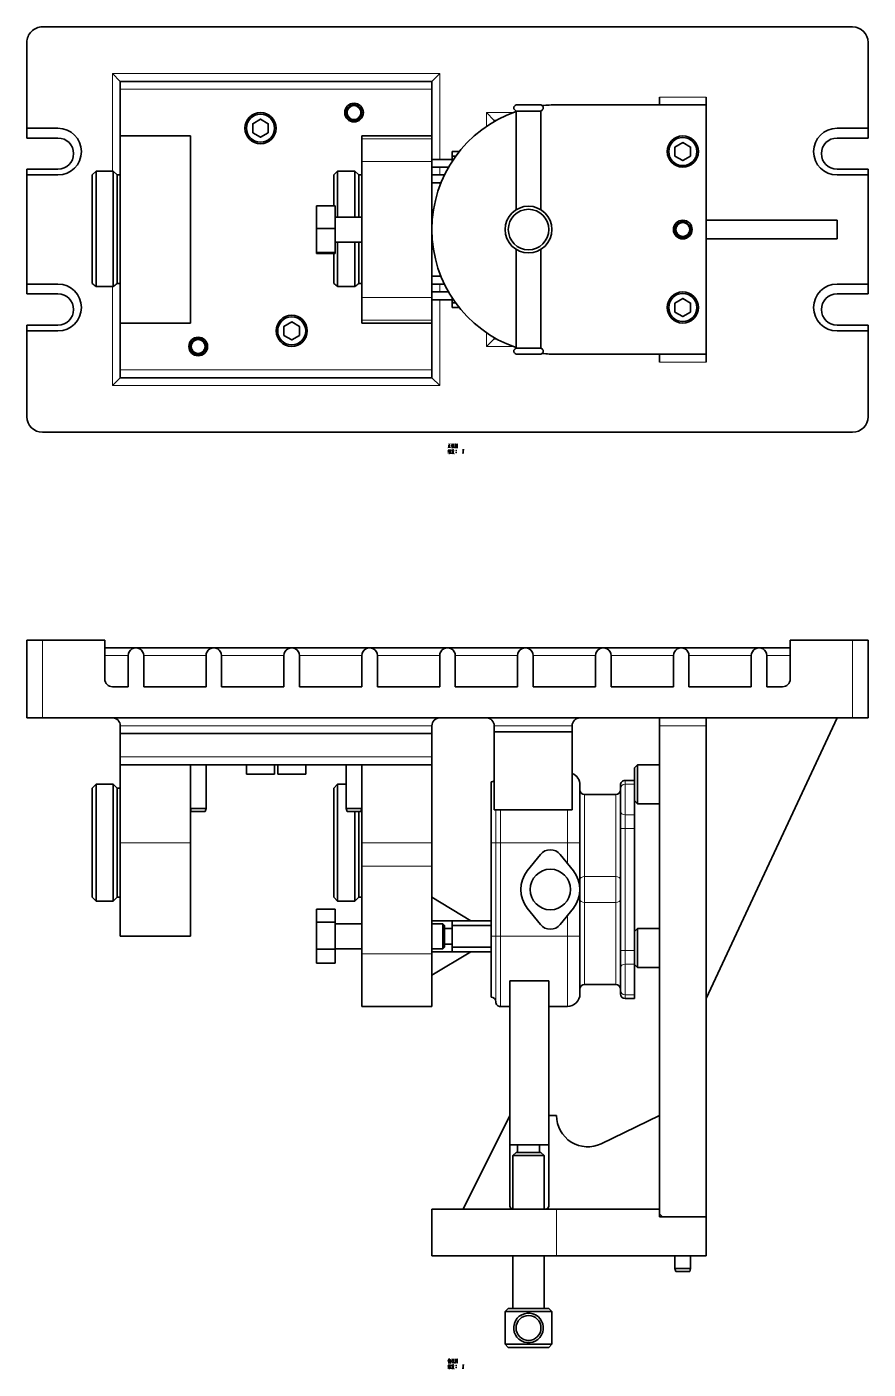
# Model space of a CAD drawing. Extents: x -262 to 2237, y -310 to 1259.
# Drawn here: x 324 to 864, y -310 to 550 of the extents above; entities that cross this region are included whole.
import ezdxf

# ---------------------------------------------------------------- set-up
doc = ezdxf.new("R2010")
doc.units = 0

msp = doc.modelspace()

# ---------------------------------------------------------------- linework, layer by layer
at = {"color": 7, "lineweight": 35}
for p, q in [((334.5, 550.5), (854.5, 550.5)), ((324.5, 485.5), (324.5, 540.5)), ((864.5, 485.5), (864.5, 540.5)), ((384.5, 455.5), (384.5, 515.5)), ((384.5, 515.5), (584.5, 515.5)), ((384.5, 480.5), (384.5, 510.5)), ((584.5, 480.5), (584.5, 510.5)), ((664.5, 500.5), (760.5, 500.5)), ((760.5, 500.5), (760.5, 340.5)), ((638.5, 496.5), (638.5, 433.19)), ((654.5, 496.5), (654.5, 433.19)), ((324.5, 485.5), (344.5, 485.5)), ((864.5, 485.5), (844.5, 485.5)), ((324.5, 479.2), (344.5, 479.2)), ((384.5, 420.5), (384.5, 480.5)), ((384.5, 480.5), (429.5, 480.5)), ((429.5, 420.5), (429.5, 480.5)), ((539.5, 480.5), (584.5, 480.5)), ((864.5, 479.2), (844.5, 479.2)), ((324.5, 459.2), (344.5, 459.2)), ((369, 402.52), (369, 458)), ((380, 402.52), (380, 458)), ((524, 428.5), (524, 458)), ((535, 428.5), (535, 458)), ((539.5, 464.07), (539.5, 376.93)), ((584.5, 464.07), (584.5, 376.93)), ((864.5, 459.2), (844.5, 459.2)), ((324.5, 385.5), (324.5, 455.5)), ((324.5, 455.5), (344.5, 455.5)), ((366.5, 403.72), (366.5, 455.5)), ((382.5, 403.72), (382.5, 455.5)), ((384.5, 403.72), (384.5, 455.5)), ((537.5, 428.5), (537.5, 455.5)), ((539.5, 428.5), (539.5, 455.5)), ((864.5, 455.5), (844.5, 455.5)), ((864.5, 385.5), (864.5, 455.5)), ((760.5, 426.5), (844.5, 426.5)), ((384.5, 360.5), (384.5, 420.5)), ((429.5, 360.5), (429.5, 420.5)), ((760.5, 414.5), (844.5, 414.5)), ((638.5, 407.81), (638.5, 344.5)), ((654.5, 407.81), (654.5, 344.5)), ((324.5, 385.5), (344.5, 385.5)), ((324.5, 379.2), (344.5, 379.2)), ((384.5, 325.5), (384.5, 385.88)), ((864.5, 385.5), (844.5, 385.5)), ((864.5, 379.2), (844.5, 379.2)), ((324.5, 359.2), (344.5, 359.2)), ((324.5, 300.5), (324.5, 355.5)), ((324.5, 355.5), (344.5, 355.5)), ((384.5, 360.5), (384.5, 330.5)), ((384.5, 360.5), (429.5, 360.5)), ((539.5, 360.5), (584.5, 360.5)), ((584.5, 360.5), (584.5, 330.5)), ((864.5, 359.2), (844.5, 359.2)), ((864.5, 355.5), (844.5, 355.5)), ((864.5, 300.5), (864.5, 355.5)), ((760.5, 340.5), (664.5, 340.5)), ((732.5, 340.5), (760.5, 340.5)), ((584.5, 325.5), (384.5, 325.5)), ((384.5, 325.5), (584.5, 325.5)), ((334.5, 290.5), (854.5, 290.5)), ((324.5, 107.26), (324.5, 157.26)), ((334.5, 157.26), (374.5, 157.26)), ((374.5, 157.26), (374.5, 132.26)), ((814.5, 157.26), (854.5, 157.26)), ((814.5, 132.26), (814.5, 157.26)), ((864.5, 157.26), (864.5, 107.26)), ((389.5, 127.26), (389.5, 147.26)), ((394.52, 152.26), (444.48, 152.26)), ((399.5, 147.26), (399.5, 127.26)), ((439.5, 127.26), (439.5, 147.26)), ((444.52, 152.26), (494.48, 152.26)), ((449.5, 147.26), (449.5, 127.26)), ((489.5, 127.26), (489.5, 147.26)), ((494.52, 152.26), (544.48, 152.26)), ((499.5, 147.26), (499.5, 127.26)), ((539.5, 127.26), (539.5, 147.26)), ((544.52, 152.26), (594.48, 152.26)), ((549.5, 147.26), (549.5, 127.26)), ((589.5, 127.26), (589.5, 147.26)), ((594.52, 152.26), (644.48, 152.26)), ((599.5, 147.26), (599.5, 127.26)), ((639.5, 127.26), (639.5, 147.26)), ((644.52, 152.26), (694.48, 152.26)), ((649.5, 147.26), (649.5, 127.26)), ((689.5, 127.26), (689.5, 147.26)), ((694.52, 152.26), (744.48, 152.26)), ((699.5, 147.26), (699.5, 127.26)), ((739.5, 127.26), (739.5, 147.26)), ((744.52, 152.26), (794.48, 152.26)), ((749.5, 147.26), (749.5, 127.26)), ((789.5, 127.26), (789.5, 147.26)), ((799.5, 147.26), (799.5, 127.26)), ((439.5, 127.26), (399.5, 127.26)), ((489.5, 127.26), (449.5, 127.26)), ((539.5, 127.26), (499.5, 127.26)), ((589.5, 127.26), (549.5, 127.26)), ((639.5, 127.26), (599.5, 127.26)), ((689.5, 127.26), (649.5, 127.26)), ((739.5, 127.26), (699.5, 127.26)), ((789.5, 127.26), (749.5, 127.26)), ((334.5, 107.26), (854.5, 107.26)), ((760.5, -72.74), (844.5, 107.26)), ((384.5, 97.26), (584.5, 97.26)), ((384.5, 97.26), (584.5, 97.26)), ((624.5, 98.4), (674.5, 98.4)), ((624.5, 98.4), (674.5, 98.4)), ((624.5, 98.4), (624.5, 48.4)), ((674.5, 98.4), (674.5, 48.4)), ((730.5, 102.26), (730.5, -210.74)), ((760.5, 102.26), (760.5, -212.74)), ((384.5, 27.26), (384.5, 77.26)), ((384.5, 77.26), (584.5, 77.26)), ((429.5, 27.26), (429.5, 77.26)), ((439.5, 77.26), (439.5, 49.26)), ((529.5, 77.26), (529.5, 49.26)), ((539.5, 77.26), (539.5, 49.26)), ((584.5, 27.26), (584.5, 77.26)), ((716.5, 77.26), (716.5, 52.26)), ((622.5, 27.26), (622.5, 66.26)), ((679.5, 64.26), (679.5, 27.26)), ((366.5, -7.74), (366.5, 57.98)), ((369, -10.24), (369, 60.17)), ((380, -10.24), (380, 60.17)), ((382.5, -7.74), (382.5, 57.98)), ((384.5, -7.74), (384.5, 57.98)), ((521.5, -7.74), (521.5, 57.98)), ((524, -10.24), (524, 60.17)), ((702.5, 58.26), (682.5, 58.26)), ((535, -10.24), (535, 47.26)), ((537.5, -7.74), (537.5, 47.26)), ((539.5, 27.26), (539.5, 49.26)), ((539.5, -7.74), (539.5, 49.26)), ((624.5, 48.4), (674.5, 48.4)), ((705.5, -41.84), (705.5, 36.36)), ((714.5, -2.74), (714.5, 36.36)), ((384.5, -32.74), (384.5, 27.26)), ((429.5, -32.74), (429.5, 27.26)), ((622.5, -22.74), (622.5, 27.26)), ((679.5, -2.72), (679.5, 27.26)), ((539.5, -43.99), (539.5, 12.26)), ((584.5, -43.99), (584.5, 12.26)), ((609.5, -22.74), (584.5, -7.74)), ((679.5, -32.74), (679.5, -2.76)), ((714.5, -2.74), (714.5, -41.84)), ((597.5, -22.74), (622.5, -22.74)), ((597.5, -25.74), (622.5, -25.74)), ((384.5, -32.74), (429.5, -32.74)), ((679.5, -32.74), (679.5, -69.74)), ((714.5, -29.74), (714.5, -50.74)), ((716.5, -27.74), (716.5, -52.74)), ((609.5, -42.74), (584.5, -42.74)), ((584.5, -57.74), (609.5, -42.74)), ((597.5, -39.74), (622.5, -39.74)), ((597.5, -42.74), (622.5, -42.74)), ((622.5, -71.74), (622.5, -42.74)), ((539.5, -43.99), (539.5, -77.74)), ((584.5, -43.99), (584.5, -77.74)), ((634.5, -61.38), (659.5, -61.38)), ((634.5, -166.38), (634.5, -61.38)), ((659.5, -166.38), (659.5, -61.38)), ((702.5, -63.74), (682.5, -63.74)), ((584.5, -77.74), (539.5, -77.74)), ((634.5, -147.74), (604.5, -207.74)), ((634.5, -205.74), (634.5, -147.74)), ((659.5, -147.74), (659.5, -205.74)), ((730.5, -147.74), (693.2, -165.75)), ((730.5, -207.74), (730.5, -147.74)), ((634.5, -166.38), (659.5, -166.38)), ((636.5, -207.74), (636.5, -173.38)), ((656.5, -207.74), (656.5, -173.38)), ((584.5, -207.74), (664.5, -207.74)), ((584.5, -207.74), (584.5, -237.74)), ((664.5, -207.74), (730.5, -207.74)), ((760.5, -212.74), (730.5, -212.74)), ((760.5, -212.74), (732.5, -212.74)), ((760.5, -212.74), (760.5, -237.74)), ((584.5, -237.74), (664.5, -237.74)), ((636.5, -271.38), (636.5, -237.74)), ((656.5, -271.38), (656.5, -237.74)), ((664.5, -237.74), (760.5, -237.74)), ((653.69, -273.38), (631.5, -273.38)), ((631.5, -294.38), (631.5, -273.38)), ((661.5, -294.38), (661.5, -273.38)), ((653.69, -294.38), (631.5, -294.38))]:
    msp.add_line(p, q, dxfattribs=at)
at = {"color": 7, "lineweight": 35, "ltscale": 0.176777}
for p, q in [((384.5, 515.5), (379.5, 520.5)), ((584.5, 515.5), (589.5, 520.5)), ((624.5, 490.5), (619.5, 495.5)), ((624.5, 350.5), (619.5, 345.5)), ((384.5, 325.5), (379.5, 320.5)), ((584.5, 325.5), (589.5, 320.5))]:
    msp.add_line(p, q, dxfattribs=at)
at = {"color": 7, "lineweight": 13}
for p, q in [((379.5, 520.5), (589.5, 520.5)), ((379.5, 458), (379.5, 520.5)), ((589.5, 465.5), (589.5, 520.5)), ((384.5, 510.5), (584.5, 510.5)), ((760.5, 505.5), (730.5, 505.5)), ((539.5, 478.59), (584.5, 478.59)), ((539.5, 464.07), (584.5, 464.07)), ((379.5, 320.5), (379.5, 383.91)), ((539.5, 376.93), (584.5, 376.93)), ((589.5, 320.5), (589.5, 375.5)), ((539.5, 362.41), (584.5, 362.41)), ((384.5, 330.5), (584.5, 330.5)), ((730.5, 335.5), (760.5, 335.5)), ((589.5, 320.5), (379.5, 320.5)), ((334.5, 107.26), (334.5, 157.26)), ((854.5, 157.26), (854.5, 107.26)), ((439.5, 147.26), (399.5, 147.26)), ((489.5, 147.26), (449.5, 147.26)), ((539.5, 147.26), (499.5, 147.26)), ((589.5, 147.26), (549.5, 147.26)), ((639.5, 147.26), (599.5, 147.26)), ((689.5, 147.26), (649.5, 147.26)), ((739.5, 147.26), (699.5, 147.26)), ((789.5, 147.26), (749.5, 147.26)), ((384.5, 102.26), (584.5, 102.26)), ((624.5, 102.26), (674.5, 102.26)), ((760.5, 102.26), (730.5, 102.26)), ((384.5, 82.26), (584.5, 82.26)), ((682.5, 58.26), (682.5, 5.63)), ((702.5, 58.26), (702.5, 5.63)), ((625.5, 27.26), (625.5, 48.4)), ((628.5, 27.26), (628.5, 48.4)), ((671.5, 48.4), (671.5, 27.26)), ((708.5, -2.74), (708.5, 36.36)), ((384.5, 27.26), (429.5, 27.26)), ((539.5, 27.26), (584.5, 27.26)), ((625.5, -32.74), (625.5, 27.26)), ((671.5, 27.26), (628.5, 27.26)), ((628.5, -32.74), (628.5, 27.26)), ((539.5, 12.26), (584.5, 12.26)), ((702.5, 5.63), (682.5, 5.63)), ((708.5, -2.74), (708.5, -41.84)), ((702.5, -11.11), (682.5, -11.11)), ((682.5, -11.11), (682.5, -63.74)), ((702.5, -11.11), (702.5, -63.74)), ((625.5, -74.74), (625.5, -32.74)), ((671.5, -32.74), (628.5, -32.74)), ((628.5, -77.74), (628.5, -32.74)), ((671.5, -32.74), (671.5, -77.74)), ((539.5, -43.99), (584.5, -43.99)), ((664.5, -207.74), (664.5, -237.74))]:
    msp.add_line(p, q, dxfattribs=at)
at = {"color": 7, "lineweight": 35, "ltscale": 0.125}
for p, q in [((384.5, 510.5), (384.5, 515.5)), ((584.5, 510.5), (584.5, 515.5)), ((730.5, 500.5), (730.5, 505.5)), ((760.5, 505.5), (760.5, 500.5)), ((730.5, 335.5), (730.5, 340.5)), ((760.5, 340.5), (760.5, 335.5)), ((384.5, 325.5), (384.5, 330.5)), ((584.5, 325.5), (584.5, 330.5)), ((730.5, 102.26), (730.5, 107.26)), ((760.5, 107.26), (760.5, 102.26)), ((384.5, 102.26), (384.5, 97.26)), ((584.5, 102.26), (584.5, 97.26)), ((384.5, 77.26), (384.5, 82.26)), ((584.5, 77.26), (584.5, 82.26)), ((659.5, -147.74), (664.5, -147.74)), ((730.5, -207.74), (730.5, -212.74))]:
    msp.add_line(p, q, dxfattribs=at)
at = {"color": 7, "lineweight": 35, "ltscale": 0.104115}
for p, q in [((638.5, 500.5), (642.66, 500.5)), ((638.5, 496.5), (642.66, 496.5)), ((638.5, 344.5), (642.66, 344.5)), ((638.5, 340.5), (642.66, 340.5)), ((591.5, -40.74), (591.5, -36.58)), ((654.5, -171.38), (650.34, -171.38))]:
    msp.add_line(p, q, dxfattribs=at)
at = {"color": 7, "lineweight": 35, "ltscale": 0.295885}
for p, q in [((642.66, 500.5), (654.5, 500.5)), ((642.66, 496.5), (654.5, 496.5)), ((642.66, 344.5), (654.5, 344.5)), ((642.66, 340.5), (654.5, 340.5)), ((591.5, -36.58), (591.5, -24.74)), ((650.34, -171.38), (638.5, -171.38))]:
    msp.add_line(p, q, dxfattribs=at)
at = {"color": 7, "lineweight": 35, "ltscale": 0.144338}
for p, q in [((474.5, 491.27), (469.5, 488.39)), ((479.5, 488.39), (474.5, 491.27)), ((469.5, 482.61), (474.5, 479.73)), ((474.5, 479.73), (479.5, 482.61)), ((745.5, 476.27), (740.5, 473.39)), ((750.5, 473.39), (745.5, 476.27)), ((740.5, 467.61), (745.5, 464.73)), ((745.5, 464.73), (750.5, 467.61)), ((745.5, 376.27), (740.5, 373.39)), ((750.5, 373.39), (745.5, 376.27)), ((740.5, 367.61), (745.5, 364.73)), ((745.5, 364.73), (750.5, 367.61)), ((494.5, 361.27), (489.5, 358.39)), ((499.5, 358.39), (494.5, 361.27)), ((489.5, 352.61), (494.5, 349.73)), ((494.5, 349.73), (499.5, 352.61))]:
    msp.add_line(p, q, dxfattribs=at)
at = {"color": 7, "lineweight": 13, "ltscale": 0.429019}
msp.add_line((619.5, 495.5), (636.66, 495.5), dxfattribs=at)
at = {"color": 7, "lineweight": 13, "ltscale": 0.221404}
msp.add_line((619.5, 486.64), (619.5, 495.5), dxfattribs=at)
at = {"color": 7, "lineweight": 35, "ltscale": 0.157442}
for p, q in [((324.5, 485.5), (324.5, 479.2)), ((864.5, 485.5), (864.5, 479.2)), ((324.5, 379.2), (324.5, 385.5)), ((864.5, 379.2), (864.5, 385.5))]:
    msp.add_line(p, q, dxfattribs=at)
at = {"color": 7, "lineweight": 35, "ltscale": 0.144337}
for p, q in [((469.5, 488.39), (469.5, 482.61)), ((479.5, 482.61), (479.5, 488.39)), ((740.5, 473.39), (740.5, 467.61)), ((750.5, 467.61), (750.5, 473.39)), ((740.5, 373.39), (740.5, 367.61)), ((750.5, 367.61), (750.5, 373.39)), ((489.5, 358.39), (489.5, 352.61)), ((499.5, 352.61), (499.5, 358.39))]:
    msp.add_line(p, q, dxfattribs=at)
at = {"color": 7, "lineweight": 35, "ltscale": 0.017947}
for p, q in [((624.5, 489.78), (624.5, 490.5)), ((624.5, 490.5), (624.5, 489.78))]:
    msp.add_line(p, q, dxfattribs=at)
at = {"color": 7, "lineweight": 35, "ltscale": 0.03175}
msp.add_line((624.5, 490.5), (625.77, 490.5), dxfattribs=at)
at = {"color": 7, "lineweight": 35, "ltscale": 0.047631}
for p, q in [((539.5, 480.5), (539.5, 478.59)), ((584.5, 480.5), (584.5, 478.59)), ((539.5, 362.41), (539.5, 360.5)), ((584.5, 362.41), (584.5, 360.5))]:
    msp.add_line(p, q, dxfattribs=at)
at = {"color": 7, "lineweight": 35, "ltscale": 0.363092}
for p, q in [((539.5, 464.07), (539.5, 478.59)), ((584.5, 464.07), (584.5, 478.59)), ((539.5, 376.93), (539.5, 362.41)), ((584.5, 376.93), (584.5, 362.41))]:
    msp.add_line(p, q, dxfattribs=at)
at = {"color": 7, "lineweight": 35, "ltscale": 0.325}
for p, q in [((584.5, 465.5), (597.5, 465.5)), ((584.5, 375.5), (597.5, 375.5)), ((584.5, -22.74), (597.5, -22.74))]:
    msp.add_line(p, q, dxfattribs=at)
at = {"color": 7, "lineweight": 35, "ltscale": 0.075}
for p, q in [((597.5, 467.5), (597.5, 470.5)), ((597.5, 370.5), (597.5, 373.5)), ((597.5, -25.74), (597.5, -22.74)), ((622.5, -25.74), (622.5, -22.74)), ((597.5, -42.74), (597.5, -39.74)), ((622.5, -42.74), (622.5, -39.74))]:
    msp.add_line(p, q, dxfattribs=at)
at = {"color": 7, "lineweight": 35, "ltscale": 0.113751}
msp.add_line((597.5, 470.5), (602.05, 470.5), dxfattribs=at)
at = {"color": 7, "lineweight": 35, "ltscale": 0.082127}
msp.add_line((597.5, 464.21), (597.5, 467.5), dxfattribs=at)
at = {"color": 7, "lineweight": 35, "ltscale": 0.056552}
msp.add_line((597.5, 467.5), (599.76, 467.5), dxfattribs=at)
at = {"color": 7, "lineweight": 35, "ltscale": 0.092558}
for p, q in [((324.5, 459.2), (324.5, 455.5)), ((864.5, 459.2), (864.5, 455.5)), ((324.5, 355.5), (324.5, 359.2)), ((864.5, 355.5), (864.5, 359.2))]:
    msp.add_line(p, q, dxfattribs=at)
at = {"color": 7, "lineweight": 35, "ltscale": 0.088388}
for p, q in [((366.5, 455.5), (369, 458)), ((382.5, 455.5), (380, 458)), ((521.5, 455.5), (524, 458)), ((537.5, 455.5), (535, 458)), ((366.5, 62.26), (369, 64.76)), ((382.5, 62.26), (380, 64.76)), ((521.5, 62.26), (524, 64.76)), ((366.5, -7.74), (369, -10.24)), ((382.5, -7.74), (380, -10.24)), ((521.5, -7.74), (524, -10.24)), ((537.5, -7.74), (535, -10.24))]:
    msp.add_line(p, q, dxfattribs=at)
at = {"color": 7, "lineweight": 35, "ltscale": 0.275}
for p, q in [((369, 458), (380, 458)), ((524, 458), (535, 458)), ((369, 383.91), (380, 383.91)), ((369, 383.91), (380, 383.91)), ((524, 383.91), (535, 383.91)), ((524, 383.91), (535, 383.91)), ((369, 64.76), (380, 64.76)), ((369, -10.24), (380, -10.24)), ((524, -10.24), (535, -10.24))]:
    msp.add_line(p, q, dxfattribs=at)
at = {"color": 7, "lineweight": 35, "ltscale": 0.26795}
msp.add_line((595.22, 460.5), (584.5, 460.5), dxfattribs=at)
at = {"color": 7, "lineweight": 13, "ltscale": 0.124999}
msp.add_line((589.5, 455.5), (589.5, 460.5), dxfattribs=at)
at = {"color": 7, "lineweight": 35, "ltscale": 0.05}
for p, q in [((382.5, 455.5), (384.5, 455.5)), ((537.5, 455.5), (539.5, 455.5)), ((382.5, 385.88), (384.5, 385.88)), ((382.5, 385.88), (384.5, 385.88)), ((537.5, 385.88), (539.5, 385.88)), ((537.5, 385.88), (539.5, 385.88)), ((730.5, 340.5), (732.5, 340.5)), ((382.5, 62.26), (384.5, 62.26)), ((382.5, -7.74), (384.5, -7.74)), ((537.5, -7.74), (539.5, -7.74))]:
    msp.add_line(p, q, dxfattribs=at)
at = {"color": 7, "lineweight": 35, "ltscale": 0.493128}
msp.add_line((521.5, 435.77), (521.5, 455.5), dxfattribs=at)
at = {"color": 7, "lineweight": 35, "ltscale": 0.201566}
msp.add_line((584.5, 455.5), (592.56, 455.5), dxfattribs=at)
at = {"color": 7, "lineweight": 35, "ltscale": 0.145952}
msp.add_line((590.34, 450.5), (584.5, 450.5), dxfattribs=at)
at = {"color": 7, "lineweight": 13, "ltscale": 0.054043}
msp.add_line((589.5, 448.34), (589.5, 450.5), dxfattribs=at)
at = {"color": 7, "lineweight": 35, "ltscale": 0.3}
for p, q in [((522.5, 435.77), (510.5, 435.77)), ((844.5, 414.5), (844.5, 426.5)), ((522.5, 421.07), (510.5, 421.07)), ((522.5, 405.79), (510.5, 405.79)), ((522.5, 405.23), (510.5, 405.23)), ((522.5, -15.43), (510.5, -15.43)), ((522.5, -23.59), (510.5, -23.59)), ((522.5, -40.91), (510.5, -40.91)), ((522.5, -50.05), (510.5, -50.05)), ((671.5, -77.74), (659.5, -77.74))]:
    msp.add_line(p, q, dxfattribs=at)
at = {"color": 7, "lineweight": 35, "ltscale": 0.367728}
for p, q in [((510.5, 421.07), (510.5, 435.77)), ((522.5, 421.07), (522.5, 435.77))]:
    msp.add_line(p, q, dxfattribs=at)
at = {"color": 7, "lineweight": 35, "ltscale": 0.425}
for p, q in [((522.5, 428.5), (539.5, 428.5)), ((522.5, 412.5), (539.5, 412.5)), ((522.5, -24.74), (539.5, -24.74)), ((522.5, -40.74), (539.5, -40.74))]:
    msp.add_line(p, q, dxfattribs=at)
at = {"color": 7, "lineweight": 35, "ltscale": 0.010028}
msp.add_line((584.5, 428.5), (584.9, 428.5), dxfattribs=at)
at = {"color": 7, "lineweight": 35, "ltscale": 0.381872}
for p, q in [((510.5, 405.79), (510.5, 421.07)), ((522.5, 405.79), (522.5, 421.07))]:
    msp.add_line(p, q, dxfattribs=at)
at = {"color": 7, "lineweight": 35, "ltscale": 0.014144}
for p, q in [((510.5, 405.23), (510.5, 405.79)), ((522.5, 405.23), (522.5, 405.79))]:
    msp.add_line(p, q, dxfattribs=at)
at = {"color": 7, "lineweight": 35, "ltscale": 0.037626}
msp.add_line((521.5, 403.72), (521.5, 405.23), dxfattribs=at)
at = {"color": 7, "lineweight": 35, "ltscale": 0.249461}
for p, q in [((524, 402.52), (524, 412.5)), ((535, 402.52), (535, 412.5))]:
    msp.add_line(p, q, dxfattribs=at)
at = {"color": 7, "lineweight": 35, "ltscale": 0.219498}
for p, q in [((537.5, 403.72), (537.5, 412.5)), ((539.5, 403.72), (539.5, 412.5))]:
    msp.add_line(p, q, dxfattribs=at)
at = {"color": 7, "lineweight": 35, "ltscale": 0.01003}
msp.add_line((584.5, 412.5), (584.9, 412.5), dxfattribs=at)
at = {"color": 7, "lineweight": 35, "ltscale": 0.445924}
for p, q in [((366.5, 385.88), (366.5, 403.72)), ((382.5, 385.88), (382.5, 403.72)), ((384.5, 385.88), (384.5, 403.72)), ((521.5, 385.88), (521.5, 403.72)), ((537.5, 385.88), (537.5, 403.72)), ((539.5, 385.88), (539.5, 403.72))]:
    msp.add_line(p, q, dxfattribs=at)
at = {"color": 7, "lineweight": 35, "ltscale": 0.465212}
for p, q in [((369, 383.91), (369, 402.52)), ((380, 383.91), (380, 402.52)), ((524, 383.91), (524, 402.52)), ((535, 383.91), (535, 402.52))]:
    msp.add_line(p, q, dxfattribs=at)
at = {"color": 7, "lineweight": 35, "ltscale": 0.145955}
msp.add_line((590.34, 390.5), (584.5, 390.5), dxfattribs=at)
at = {"color": 7, "lineweight": 13, "ltscale": 0.054049}
msp.add_line((589.5, 390.5), (589.5, 392.66), dxfattribs=at)
at = {"color": 7, "lineweight": 35, "ltscale": 0.201569}
msp.add_line((584.5, 385.5), (592.56, 385.5), dxfattribs=at)
at = {"color": 7, "lineweight": 35, "ltscale": 0.267955}
msp.add_line((595.22, 380.5), (584.5, 380.5), dxfattribs=at)
at = {"color": 7, "lineweight": 13, "ltscale": 0.125001}
msp.add_line((589.5, 380.5), (589.5, 385.5), dxfattribs=at)
at = {"color": 7, "lineweight": 35, "ltscale": 0.082134}
msp.add_line((597.5, 373.5), (597.5, 376.79), dxfattribs=at)
at = {"color": 7, "lineweight": 35, "ltscale": 0.056558}
msp.add_line((597.5, 373.5), (599.76, 373.5), dxfattribs=at)
at = {"color": 7, "lineweight": 35, "ltscale": 0.113757}
msp.add_line((597.5, 370.5), (602.05, 370.5), dxfattribs=at)
at = {"color": 7, "lineweight": 13, "ltscale": 0.221416}
msp.add_line((619.5, 345.5), (619.5, 354.36), dxfattribs=at)
at = {"color": 7, "lineweight": 13, "ltscale": 0.429053}
msp.add_line((636.66, 345.5), (619.5, 345.5), dxfattribs=at)
at = {"color": 7, "lineweight": 35, "ltscale": 0.017958}
msp.add_line((624.5, 350.5), (624.5, 351.22), dxfattribs=at)
at = {"color": 7, "lineweight": 35, "ltscale": 0.017957}
msp.add_line((624.5, 350.5), (624.5, 351.22), dxfattribs=at)
at = {"color": 7, "lineweight": 35, "ltscale": 0.03177}
msp.add_line((625.77, 350.5), (624.5, 350.5), dxfattribs=at)
at = {"color": 7, "lineweight": 35, "ltscale": 0.031769}
msp.add_line((624.5, 350.5), (625.77, 350.5), dxfattribs=at)
at = {"color": 7, "lineweight": 35, "ltscale": 0.25}
for p, q in [((324.5, 157.26), (334.5, 157.26)), ((854.5, 157.26), (864.5, 157.26)), ((389.5, 127.26), (379.5, 127.26)), ((809.5, 127.26), (799.5, 127.26)), ((324.5, 107.26), (334.5, 107.26)), ((854.5, 107.26), (864.5, 107.26)), ((429.5, 49.26), (439.5, 49.26)), ((529.5, 49.26), (539.5, 49.26)), ((740.5, -245.74), (750.5, -245.74))]:
    msp.add_line(p, q, dxfattribs=at)
at = {"color": 7, "lineweight": 35, "ltscale": 0.499501}
msp.add_line((374.5, 152.26), (394.48, 152.26), dxfattribs=at)
at = {"color": 7, "lineweight": 13, "ltscale": 0.375}
for p, q in [((389.5, 147.26), (374.5, 147.26)), ((814.5, 147.26), (799.5, 147.26))]:
    msp.add_line(p, q, dxfattribs=at)
at = {"color": 7, "lineweight": 35, "ltscale": 0.4995}
msp.add_line((794.52, 152.26), (814.5, 152.26), dxfattribs=at)
at = {"color": 7, "lineweight": 35, "ltscale": 0.375}
for p, q in [((384.5, 82.26), (384.5, 97.26)), ((584.5, 82.26), (584.5, 97.26)), ((539.5, 27.26), (539.5, 12.26)), ((584.5, 27.26), (584.5, 12.26))]:
    msp.add_line(p, q, dxfattribs=at)
at = {"color": 7, "lineweight": 35, "ltscale": 0.09651}
for p, q in [((624.5, 102.26), (624.5, 98.4)), ((674.5, 102.26), (674.5, 98.4))]:
    msp.add_line(p, q, dxfattribs=at)
at = {"color": 7, "lineweight": 35, "ltscale": 0.15}
for p, q in [((465.5, 71.26), (465.5, 77.26)), ((483.5, 71.26), (483.5, 77.26)), ((714.5, 67.26), (708.5, 67.26)), ((714.5, -72.74), (708.5, -72.74)), ((634.5, -77.74), (628.5, -77.74))]:
    msp.add_line(p, q, dxfattribs=at)
at = {"color": 7, "lineweight": 35, "ltscale": 0.027544}
for p, q in [((466.6, 71.26), (465.5, 71.26)), ((486.6, 71.26), (485.5, 71.26)), ((631.6, 48.4), (630.5, 48.4)), ((737.6, -237.74), (736.5, -237.74))]:
    msp.add_line(p, q, dxfattribs=at)
at = {"color": 7, "lineweight": 35, "ltscale": 0.422456}
for p, q in [((483.5, 71.26), (466.6, 71.26)), ((503.5, 71.26), (486.6, 71.26)), ((648.5, 48.4), (631.6, 48.4)), ((754.5, -237.74), (737.6, -237.74))]:
    msp.add_line(p, q, dxfattribs=at)
at = {"color": 7, "lineweight": 35, "ltscale": 0.150003}
for p, q in [((485.5, 71.26), (485.5, 77.26)), ((503.5, 71.26), (503.5, 77.26))]:
    msp.add_line(p, q, dxfattribs=at)
at = {"color": 7, "lineweight": 35, "ltscale": 0.070711}
for p, q in [((714.5, 75.26), (716.5, 77.26)), ((714.5, 54.26), (716.5, 52.26)), ((714.5, -29.74), (716.5, -27.74)), ((714.5, -50.74), (716.5, -52.74)), ((638.5, -171.38), (636.5, -173.38)), ((654.5, -171.38), (656.5, -173.38)), ((732.5, -212.74), (730.5, -210.74)), ((633.5, -271.38), (631.5, -273.38)), ((659.5, -271.38), (661.5, -273.38)), ((633.5, -296.38), (631.5, -294.38)), ((659.5, -296.38), (661.5, -294.38))]:
    msp.add_line(p, q, dxfattribs=at)
at = {"color": 7, "lineweight": 35, "ltscale": 0.447643}
msp.add_line((714.5, 75.26), (714.5, 57.35), dxfattribs=at)
at = {"color": 7, "lineweight": 35, "ltscale": 0.35}
for p, q in [((716.5, 77.26), (730.5, 77.26)), ((716.5, 52.26), (730.5, 52.26)), ((597.5, -39.74), (597.5, -25.74)), ((622.5, -39.74), (622.5, -25.74)), ((716.5, -27.74), (730.5, -27.74)), ((716.5, -52.74), (730.5, -52.74))]:
    msp.add_line(p, q, dxfattribs=at)
at = {"color": 7, "lineweight": 35, "ltscale": 0.107115}
for p, q in [((366.5, 57.98), (366.5, 62.26)), ((382.5, 57.98), (382.5, 62.26)), ((384.5, 57.98), (384.5, 62.26)), ((521.5, 57.98), (521.5, 62.26))]:
    msp.add_line(p, q, dxfattribs=at)
at = {"color": 7, "lineweight": 35, "ltscale": 0.114766}
for p, q in [((369, 60.17), (369, 64.76)), ((380, 60.17), (380, 64.76)), ((524, 60.17), (524, 64.76))]:
    msp.add_line(p, q, dxfattribs=at)
at = {"color": 7, "lineweight": 35, "ltscale": 0.137502}
msp.add_line((524, 64.76), (529.5, 64.76), dxfattribs=at)
at = {"color": 7, "lineweight": 35, "ltscale": 0.001922}
msp.add_line((705.5, 64.26), (705.5, 64.18), dxfattribs=at)
at = {"color": 7, "lineweight": 35, "ltscale": 0.061002}
for p, q in [((705.5, 61.74), (705.5, 64.18)), ((714.5, 64.74), (714.5, 67.18)), ((705.5, -67.22), (705.5, -69.66)), ((714.5, -70.22), (714.5, -72.66))]:
    msp.add_line(p, q, dxfattribs=at)
at = {"color": 7, "lineweight": 35, "ltscale": 0.350755}
for p, q in [((705.5, 61.74), (705.5, 47.71)), ((705.5, -53.19), (705.5, -67.22))]:
    msp.add_line(p, q, dxfattribs=at)
at = {"color": 7, "lineweight": 13, "ltscale": 0.002092}
for p, q in [((708.5, 67.26), (708.5, 67.18)), ((708.5, -72.66), (708.5, -72.74))]:
    msp.add_line(p, q, dxfattribs=at)
at = {"color": 7, "lineweight": 13, "ltscale": 0.061002}
for p, q in [((708.5, 64.74), (708.5, 67.18)), ((708.5, -70.22), (708.5, -72.66))]:
    msp.add_line(p, q, dxfattribs=at)
at = {"color": 7, "lineweight": 13, "ltscale": 0.15}
for p, q in [((714.5, 67.18), (708.5, 67.18)), ((714.5, 64.74), (708.5, 64.74)), ((714.5, 45.09), (708.5, 45.09)), ((714.5, 36.36), (708.5, 36.36)), ((714.5, -41.84), (708.5, -41.84)), ((714.5, -50.57), (708.5, -50.57)), ((714.5, -70.22), (708.5, -70.22)), ((714.5, -72.66), (708.5, -72.66))]:
    msp.add_line(p, q, dxfattribs=at)
at = {"color": 7, "lineweight": 13, "ltscale": 0.491057}
msp.add_line((708.5, 64.74), (708.5, 45.09), dxfattribs=at)
at = {"color": 7, "lineweight": 35, "ltscale": 0.002092}
for p, q in [((714.5, 67.26), (714.5, 67.18)), ((714.5, -72.66), (714.5, -72.74))]:
    msp.add_line(p, q, dxfattribs=at)
at = {"color": 7, "lineweight": 35, "ltscale": 0.491057}
msp.add_line((714.5, 64.74), (714.5, 45.09), dxfattribs=at)
at = {"color": 7, "lineweight": 35, "ltscale": 0.051764}
for p, q in [((429.5, 49.26), (430.04, 47.26)), ((439.5, 49.26), (438.96, 47.26)), ((529.5, 49.26), (530.04, 47.26)), ((539.5, 49.26), (538.96, 47.26)), ((740.5, -245.74), (741.04, -247.74)), ((750.5, -245.74), (749.96, -247.74))]:
    msp.add_line(p, q, dxfattribs=at)
at = {"color": 7, "lineweight": 35, "ltscale": 0.223206}
for p, q in [((430.04, 47.26), (438.96, 47.26)), ((530.04, 47.26), (538.96, 47.26)), ((660.04, 48.4), (668.96, 48.4)), ((741.04, -247.74), (749.96, -247.74))]:
    msp.add_line(p, q, dxfattribs=at)
at = {"color": 7, "lineweight": 35, "ltscale": 0.28371}
msp.add_line((705.5, 47.71), (705.5, 36.36), dxfattribs=at)
at = {"color": 7, "lineweight": 13, "ltscale": 0.218238}
for p, q in [((708.5, 45.09), (708.5, 36.36)), ((708.5, -41.84), (708.5, -50.57))]:
    msp.add_line(p, q, dxfattribs=at)
at = {"color": 7, "lineweight": 35, "ltscale": 0.218238}
for p, q in [((714.5, 45.09), (714.5, 36.36)), ((714.5, -41.84), (714.5, -50.57))]:
    msp.add_line(p, q, dxfattribs=at)
at = {"color": 7, "lineweight": 13, "ltscale": 0.075}
for p, q in [((705.5, 36.36), (708.5, 36.36)), ((622.5, 27.26), (625.5, 27.26)), ((625.5, 27.26), (628.5, 27.26)), ((622.5, -32.74), (625.5, -32.74)), ((625.5, -32.74), (628.5, -32.74)), ((705.5, -41.84), (708.5, -41.84))]:
    msp.add_line(p, q, dxfattribs=at)
at = {"color": 7, "lineweight": 13, "ltscale": 0.2}
for p, q in [((671.5, 27.26), (679.5, 27.26)), ((671.5, -32.74), (679.5, -32.74))]:
    msp.add_line(p, q, dxfattribs=at)
at = {"color": 7, "lineweight": 13, "ltscale": 0.334585}
for p, q in [((671.5, 13.88), (671.5, 27.26)), ((671.5, -32.74), (671.5, -19.36))]:
    msp.add_line(p, q, dxfattribs=at)
at = {"color": 7, "lineweight": 35, "ltscale": 0.340266}
for p, q in [((654.28, 19.79), (645.72, 9.2)), ((666.72, 19.79), (675.28, 9.2)), ((654.28, -25.27), (645.72, -14.68)), ((666.72, -25.27), (675.28, -14.68))]:
    msp.add_line(p, q, dxfattribs=at)
at = {"color": 7, "lineweight": 13, "ltscale": 0.418605}
for p, q in [((682.5, 5.63), (682.5, -11.11)), ((702.5, 5.63), (702.5, -11.11))]:
    msp.add_line(p, q, dxfattribs=at)
at = {"color": 7, "lineweight": 35, "ltscale": 0.204142}
for p, q in [((510.5, -23.59), (510.5, -15.43)), ((522.5, -23.59), (522.5, -15.43))]:
    msp.add_line(p, q, dxfattribs=at)
at = {"color": 7, "lineweight": 35, "ltscale": 0.432782}
for p, q in [((510.5, -40.91), (510.5, -23.59)), ((522.5, -40.91), (522.5, -23.59))]:
    msp.add_line(p, q, dxfattribs=at)
at = {"color": 7, "lineweight": 35, "ltscale": 0.175}
for p, q in [((584.5, -24.74), (591.5, -24.74)), ((584.5, -40.74), (591.5, -40.74))]:
    msp.add_line(p, q, dxfattribs=at)
at = {"color": 7, "lineweight": 35, "ltscale": 0.035355}
for p, q in [((592.5, -25.74), (591.5, -24.74)), ((592.5, -39.74), (591.5, -40.74))]:
    msp.add_line(p, q, dxfattribs=at)
at = {"color": 7, "lineweight": 35, "ltscale": 0.258899}
msp.add_line((592.5, -36.1), (592.5, -25.74), dxfattribs=at)
at = {"color": 7, "lineweight": 35, "ltscale": 0.125002}
for p, q in [((592.5, -27.74), (597.5, -27.74)), ((592.5, -37.74), (597.5, -37.74))]:
    msp.add_line(p, q, dxfattribs=at)
at = {"color": 7, "lineweight": 35, "ltscale": 0.22864}
for p, q in [((510.5, -50.05), (510.5, -40.91)), ((522.5, -50.05), (522.5, -40.91))]:
    msp.add_line(p, q, dxfattribs=at)
at = {"color": 7, "lineweight": 35, "ltscale": 0.091101}
msp.add_line((592.5, -39.74), (592.5, -36.1), dxfattribs=at)
at = {"color": 7, "lineweight": 35, "ltscale": 0.283709}
msp.add_line((705.5, -41.84), (705.5, -53.19), dxfattribs=at)
at = {"color": 7, "lineweight": 13, "ltscale": 0.491056}
msp.add_line((708.5, -50.57), (708.5, -70.22), dxfattribs=at)
at = {"color": 7, "lineweight": 35, "ltscale": 0.491056}
msp.add_line((714.5, -50.57), (714.5, -70.22), dxfattribs=at)
at = {"color": 7, "lineweight": 35, "ltscale": 0.001923}
msp.add_line((705.5, -69.66), (705.5, -69.74), dxfattribs=at)
at = {"color": 7, "lineweight": 35, "ltscale": 0.125001}
for p, q in [((639.5, -171.38), (639.5, -166.38)), ((653.5, -171.38), (653.5, -166.38))]:
    msp.add_line(p, q, dxfattribs=at)
at = {"color": 7, "lineweight": 35, "ltscale": 0.369856}
msp.add_line((651.29, -173.38), (636.5, -173.38), dxfattribs=at)
at = {"color": 7, "lineweight": 35, "ltscale": 0.130144}
msp.add_line((656.5, -173.38), (651.29, -173.38), dxfattribs=at)
at = {"color": 7, "lineweight": 35, "ltscale": 0.2}
for p, q in [((740.5, -237.74), (740.5, -245.74)), ((750.5, -237.74), (750.5, -245.74))]:
    msp.add_line(p, q, dxfattribs=at)
at = {"color": 7, "lineweight": 35, "ltscale": 0.480814}
for p, q in [((652.73, -271.38), (633.5, -271.38)), ((652.73, -296.38), (633.5, -296.38))]:
    msp.add_line(p, q, dxfattribs=at)
at = {"color": 7, "lineweight": 35, "ltscale": 0.169186}
for p, q in [((659.5, -271.38), (652.73, -271.38)), ((659.5, -296.38), (652.73, -296.38))]:
    msp.add_line(p, q, dxfattribs=at)
at = {"color": 7, "lineweight": 35, "ltscale": 0.195215}
for p, q in [((661.5, -273.38), (653.69, -273.38)), ((661.5, -294.38), (653.69, -294.38))]:
    msp.add_line(p, q, dxfattribs=at)
at = {"color": 7, "lineweight": 35}
for points in [[(638.5, 500.5), (637.84, 500), (637.43, 499.57), (637.15, 499.14), (637.02, 498.71), (637.02, 498.29), (637.15, 497.86), (637.43, 497.43), (637.84, 497), (638.5, 496.5)], [(654.5, 500.5), (655.16, 500), (655.57, 499.57), (655.85, 499.14), (655.98, 498.71), (655.98, 498.29), (655.85, 497.86), (655.57, 497.43), (655.16, 497), (654.5, 496.5)], [(638.5, 340.5), (637.84, 341), (637.43, 341.43), (637.15, 341.86), (637.02, 342.29), (637.02, 342.71), (637.15, 343.14), (637.43, 343.57), (637.84, 344), (638.5, 344.5)], [(654.5, 340.5), (655.16, 341), (655.57, 341.43), (655.85, 341.86), (655.98, 342.29), (655.98, 342.71), (655.85, 343.14), (655.57, 343.57), (655.16, 344), (654.5, 344.5)]]:
    msp.add_lwpolyline(points, dxfattribs=at)
at = {"color": 7, "lineweight": 13}
for points in [[(594.67, 280.52), (596.64, 280.63)], [(594.71, 277.02), (595.41, 277.41)], [(595.16, 278.46), (594.74, 278.32)], [(595.23, 279.48), (594.78, 278.39)], [(594.82, 277.69), (595.34, 277.86)], [(595.3, 278.7), (594.85, 277.69)], [(594.96, 282.94), (596.46, 283.01)], [(595.23, 282.14), (595.23, 280.56)], [(595.62, 278.18), (595.3, 277.69)], [(595.55, 279.16), (595.45, 278.6)], [(595.55, 279.02), (596.6, 279.16)], [(595.79, 278.74), (595.62, 278.18)], [(595.66, 278.25), (595.66, 276.54)], [(595.72, 282.94), (595.72, 281.79), (595.72, 280.6)], [(595.72, 281.82), (596.35, 281.89)], [(595.86, 278.46), (596.57, 278.57)], [(595.93, 279.65), (596.11, 279.26)], [(595.93, 278.04), (595.97, 276.64)], [(595.93, 277.93), (596.46, 278.01)], [(595.97, 277.38), (596.35, 277.45)], [(596.42, 276.88), (596.01, 276.82)], [(596.18, 278.49), (596.11, 277.93)], [(596.49, 278.11), (596.42, 276.71)], [(596.64, 279.26), (596.49, 278.81)], [(597.54, 282.55), (597.37, 282.07), (596.88, 281.33)], [(597.41, 278.88), (597.3, 277.97), (597.2, 277.55), (596.88, 276.67)], [(596.91, 282.35), (597.47, 282.42)], [(596.91, 278.81), (597.97, 278.95)], [(597.2, 283.22), (597.47, 282.8)], [(597.72, 278.39), (597.61, 277.55), (597.47, 276.71), (597.27, 276.99)], [(597.34, 278.21), (597.72, 278.29)], [(597.37, 282.07), (597.37, 280.28)], [(597.37, 281.89), (597.68, 281.58)], [(597.41, 279.72), (597.51, 279.16)], [(597.47, 280.28), (597.76, 280.56)], [(598.1, 277.13), (597.72, 276.6)], [(597.76, 280.56), (598, 280.91)], [(598.1, 278.39), (597.93, 277.83)], [(597.97, 283.18), (597.97, 281.51)], [(598.63, 283.01), (597.97, 282.94)], [(598.17, 281.54), (598, 280.91)], [(598.03, 278.14), (598.59, 276.71)], [(598.24, 279.02), (598.1, 278.39)], [(598.39, 277.76), (598.1, 277.13)], [(598.28, 282.59), (598.17, 281.54)], [(598.17, 278.63), (598.88, 278.77)], [(598.32, 279.76), (598.24, 279.02)], [(598.32, 280.56), (598.32, 281.64)], [(598.46, 280.45), (598.32, 280.56)], [(598.59, 278.7), (598.39, 277.76)], [(598.88, 280.45), (598.46, 280.45)], [(598.56, 281.43), (598.63, 283.11)], [(598.59, 276.71), (598.91, 276.71)], [(598.88, 281.08), (598.88, 280.45)], [(599.4, 283.22), (599.4, 281.75), (599.4, 280.24)], [(599.4, 283.18), (599.4, 281.79), (599.4, 280.39)], [(600.87, 283.05), (599.4, 282.9)], [(599.4, 280.49), (600.77, 280.6)], [(599.47, 281.3), (599.96, 281.71)], [(600.17, 282.77), (599.61, 281.96)], [(599.92, 282.2), (600.62, 281.47)], [(599.92, 281.12), (600.28, 280.73)], [(599.92, 278.85), (600.31, 278.85)], [(599.92, 277.58), (600.31, 277.58)], [(599.96, 282.42), (600.41, 282.48)], [(599.96, 281.71), (600.17, 281.99)], [(599.96, 278.95), (600.28, 278.95)], [(599.96, 278.7), (600.28, 278.7)], [(599.96, 277.69), (600.28, 277.69)], [(599.96, 277.45), (600.28, 277.45)], [(600.03, 281.51), (600.28, 281.23)], [(600.17, 281.99), (600.52, 282.62)], [(600.62, 281.47), (600.8, 281.51)], [(600.84, 280.32), (600.84, 280.42), (600.77, 280.6)], [(600.84, 280.42), (600.84, 281.79), (600.87, 283.18)], [(604.37, 279.58), (604.27, 278.18), (604.16, 276.78)], [(604.37, 278.85), (604.76, 278.85)], [(604.37, 277.58), (604.76, 277.58)], [(604.41, 278.95), (604.72, 278.95)], [(604.41, 278.7), (604.72, 278.7)], [(604.41, 277.69), (604.72, 277.69)], [(604.41, 277.45), (604.72, 277.45)], [(604.97, 279.58), (604.86, 278.18), (604.76, 276.78)], [(595.3, -303.55), (594.6, -305.16)], [(594.71, -309.85), (595.41, -309.47)], [(595.16, -308.42), (594.74, -308.56)], [(595.23, -307.4), (594.78, -308.49)], [(594.82, -309.19), (595.34, -309.01)], [(595.3, -308.17), (594.85, -309.19)], [(595.06, -304.22), (595.06, -305.44), (595.06, -306.7)], [(595.34, -305.97), (595.16, -306.6)], [(595.62, -308.7), (595.3, -309.19)], [(595.45, -305.34), (595.34, -305.97)], [(595.48, -304.04), (595.45, -305.34)], [(595.55, -307.72), (595.45, -308.28)], [(595.48, -304.29), (596.6, -304.11)], [(595.76, -304.92), (595.52, -305.37)], [(595.55, -307.86), (596.6, -307.72)], [(595.79, -308.14), (595.62, -308.7)], [(595.66, -308.63), (595.66, -310.34)], [(595.86, -304.39), (595.76, -304.92)], [(595.76, -304.92), (595.76, -306.67)], [(595.86, -303.59), (596.08, -304.08)], [(595.86, -305.09), (596.67, -304.95)], [(595.86, -308.42), (596.57, -308.31)], [(595.93, -305.34), (596.08, -305.76)], [(595.93, -307.23), (596.11, -307.61)], [(595.93, -308.84), (595.97, -310.24)], [(595.93, -308.94), (596.46, -308.87)], [(595.97, -309.5), (596.35, -309.43)], [(596.32, -306.7), (596.04, -306.25)], [(596.18, -308.38), (596.11, -308.94)], [(596.32, -304.29), (596.32, -305.48), (596.32, -306.7)], [(596.49, -308.77), (596.42, -310.17)], [(596.64, -307.61), (596.49, -308.07)], [(597.54, -304.32), (597.37, -304.81), (596.88, -305.55)], [(597.41, -308), (597.3, -308.91), (597.2, -309.33), (596.88, -310.2)], [(596.91, -304.53), (597.47, -304.46)], [(596.91, -308.07), (597.97, -307.93)], [(597.2, -303.66), (597.47, -304.08)], [(597.72, -308.49), (597.61, -309.33), (597.47, -310.17), (597.27, -309.89)], [(597.34, -308.66), (597.72, -308.59)], [(597.37, -304.81), (597.37, -306.6)], [(597.37, -304.99), (597.68, -305.3)], [(597.41, -307.16), (597.51, -307.72)], [(597.47, -306.6), (597.76, -306.32)], [(598.1, -309.75), (597.72, -310.27)], [(597.76, -306.32), (598, -305.97)], [(598.1, -308.49), (597.93, -309.05)], [(597.97, -303.69), (597.97, -305.37)], [(598.63, -303.87), (597.97, -303.94)], [(598.17, -305.34), (598, -305.97)], [(598.03, -308.73), (598.59, -310.17)], [(598.24, -307.86), (598.1, -308.49)], [(598.39, -309.12), (598.1, -309.75)], [(598.28, -304.29), (598.17, -305.34)], [(598.17, -308.24), (598.88, -308.1)], [(598.32, -307.12), (598.24, -307.86)], [(598.32, -306.32), (598.32, -305.23)], [(598.46, -306.42), (598.32, -306.32)], [(598.59, -308.17), (598.39, -309.12)], [(598.88, -306.42), (598.46, -306.42)], [(598.56, -305.44), (598.63, -303.76)], [(598.88, -305.79), (598.88, -306.42)], [(599.4, -303.66), (599.4, -305.13), (599.4, -306.63)], [(599.4, -303.69), (599.4, -305.09), (599.4, -306.49)], [(600.87, -303.83), (599.4, -303.97)], [(599.4, -306.39), (600.77, -306.28)], [(599.47, -305.58), (599.96, -305.16)], [(600.17, -304.11), (599.61, -304.92)], [(599.92, -304.67), (600.62, -305.41)], [(599.92, -305.76), (600.28, -306.14)], [(599.92, -308.03), (600.31, -308.03)], [(599.92, -309.29), (600.31, -309.29)], [(599.96, -304.46), (600.41, -304.39)], [(599.96, -305.16), (600.17, -304.88)], [(599.96, -307.93), (600.28, -307.93)], [(599.96, -308.17), (600.28, -308.17)], [(599.96, -309.19), (600.28, -309.19)], [(599.96, -309.43), (600.28, -309.43)], [(600.03, -305.37), (600.28, -305.65)], [(600.17, -304.88), (600.52, -304.25)], [(600.62, -305.41), (600.8, -305.37)], [(600.84, -306.56), (600.84, -306.46), (600.77, -306.28)], [(600.84, -306.46), (600.84, -305.09), (600.87, -303.69)], [(604.37, -307.3), (604.27, -308.7), (604.16, -310.1)], [(604.37, -308.03), (604.76, -308.03)], [(604.37, -309.29), (604.76, -309.29)], [(604.41, -307.93), (604.72, -307.93)], [(604.41, -308.17), (604.72, -308.17)], [(604.41, -309.19), (604.72, -309.19)], [(604.41, -309.43), (604.72, -309.43)], [(604.97, -307.3), (604.86, -308.7), (604.76, -310.1)], [(596.42, -309.99), (596.01, -310.06)], [(598.59, -310.17), (598.91, -310.17)]]:
    msp.add_lwpolyline(points, dxfattribs=at)
for points in [[(600.03, 278.63), (600.21, 278.63), (600.31, 278.74), (600.31, 278.91), (600.21, 279.02), (600.03, 279.02), (599.92, 278.91), (599.92, 278.74)], [(600.03, 277.38), (600.21, 277.38), (600.31, 277.48), (600.31, 277.65), (600.21, 277.76), (600.03, 277.76), (599.92, 277.65), (599.92, 277.48)], [(604.47, 278.63), (604.65, 278.63), (604.76, 278.74), (604.76, 278.91), (604.65, 279.02), (604.47, 279.02), (604.37, 278.91), (604.37, 278.74)], [(604.47, 277.38), (604.65, 277.38), (604.76, 277.48), (604.76, 277.65), (604.65, 277.76), (604.47, 277.76), (604.37, 277.65), (604.37, 277.48)], [(600.03, -308.24), (600.21, -308.24), (600.31, -308.14), (600.31, -307.96), (600.21, -307.86), (600.03, -307.86), (599.92, -307.96), (599.92, -308.14)], [(600.03, -309.5), (600.21, -309.5), (600.31, -309.4), (600.31, -309.22), (600.21, -309.12), (600.03, -309.12), (599.92, -309.22), (599.92, -309.4)], [(604.47, -308.24), (604.65, -308.24), (604.76, -308.14), (604.76, -307.96), (604.65, -307.86), (604.47, -307.86), (604.37, -307.96), (604.37, -308.14)], [(604.47, -309.5), (604.65, -309.5), (604.76, -309.4), (604.76, -309.22), (604.65, -309.12), (604.47, -309.12), (604.37, -309.22), (604.37, -309.4)]]:
    msp.add_lwpolyline(points, close=True, dxfattribs=at)
at = {"color": 7, "lineweight": 35}
for centre, radius in [((534.5, 495.5), 6), ((534.5, 495.5), 5), ((534.5, 495.5), 4.46), ((474.5, 485.5), 10), ((474.5, 485.5), 9), ((745.5, 470.5), 10), ((745.5, 470.5), 9), ((646.5, 420.5), 15), ((646.5, 420.5), 13), ((745.5, 420.5), 6), ((745.5, 420.5), 5), ((745.5, 420.5), 4.46), ((745.5, 370.5), 10), ((745.5, 370.5), 9), ((494.5, 355.5), 10), ((494.5, 355.5), 9), ((434.5, 345.5), 6), ((434.5, 345.5), 5), ((434.5, 345.5), 4.46), ((660.5, -2.74), 13), ((646.5, -283.88), 8)]:
    msp.add_circle(centre, radius, dxfattribs=at)
for centre, radius, start, end in [((334.5, 540.5), 10, 90, 180.00001), ((854.5, 540.5), 10, 0, 90), ((664.5, 420.5), 80, 90, 96.67352), ((474.5, 485.5), 5.71, 88.8772, 91.1228), ((534.5, 495.5), 5, 151.35212, 331.35211), ((664.5, 420.5), 80, 108.96555, 251.03445), ((344.5, 470.5), 15, 270, 90), ((474.5, 485.5), 5.71, 148.87721, 151.1228), ((474.5, 485.5), 5.71, 208.8772, 211.12279), ((474.5, 485.5), 5.71, 28.8772, 31.1228), ((474.5, 485.5), 5.71, 328.8772, 331.1228), ((844.5, 470.5), 15, 90, 270), ((344.5, 469.2), 10, 270, 90), ((474.5, 485.5), 5.71, 268.8772, 271.1228), ((745.5, 470.5), 5.71, 88.8772, 91.1228), ((844.5, 469.2), 10, 90, 270), ((745.5, 470.5), 5.71, 148.87721, 151.1228), ((745.5, 470.5), 5.71, 208.8772, 211.12279), ((745.5, 470.5), 5.71, 28.8772, 31.1228), ((745.5, 470.5), 5.71, 328.8772, 331.1228), ((745.5, 470.5), 5.71, 268.8772, 271.1228), ((745.5, 420.5), 5, 151.35212, 331.35211), ((344.5, 370.5), 15, 270, 90), ((344.5, 369.2), 10, 270, 90), ((309.03, 310.39), 94.88, 50.79739, 52.71955), ((309.03, 310.39), 94.88, 50.79739, 52.71955), ((439.97, 310.39), 94.88, 127.28045, 129.2026), ((464.03, 310.39), 94.88, 50.79739, 52.71955), ((464.03, 310.39), 94.88, 50.79739, 52.71955), ((594.97, 310.39), 94.88, 127.28045, 129.2026), ((844.5, 370.5), 15, 90, 270), ((844.5, 369.2), 10, 90, 270), ((745.5, 370.5), 5.71, 148.87721, 151.1228), ((745.5, 370.5), 5.71, 88.8772, 91.1228), ((745.5, 370.5), 5.71, 28.8772, 31.1228), ((745.5, 370.5), 5.71, 208.8772, 211.12279), ((745.5, 370.5), 5.71, 268.8772, 271.1228), ((745.5, 370.5), 5.71, 328.8772, 331.1228), ((494.5, 355.5), 5.71, 148.87721, 151.1228), ((494.5, 355.5), 5.71, 88.8772, 91.1228), ((494.5, 355.5), 5.71, 28.8772, 31.1228), ((434.5, 345.5), 5, 151.35212, 331.35211), ((494.5, 355.5), 5.71, 208.8772, 211.12279), ((494.5, 355.5), 5.71, 268.8772, 271.1228), ((494.5, 355.5), 5.71, 328.8772, 331.1228), ((664.5, 420.5), 80, 263.32648, 270), ((334.5, 300.5), 10, 180.00001, 270), ((854.5, 300.5), 10, 270, 360), ((394.5, 147.26), 5, 0, 180.00001), ((444.5, 147.26), 5, 0, 180.00001), ((494.5, 147.26), 5, 0, 180.00001), ((544.5, 147.26), 5, 0, 180.00001), ((594.5, 147.26), 5, 0, 180.00001), ((644.5, 147.26), 5, 0, 180.00001), ((694.5, 147.26), 5, 0, 180.00001), ((744.5, 147.26), 5, 0, 180.00001), ((794.5, 147.26), 5, 0, 180.00001), ((379.5, 132.26), 5, 180.00001, 270), ((809.5, 132.26), 5, 270, 360), ((379.5, 102.26), 5, 0, 90), ((589.5, 102.26), 5, 90, 179.99999), ((619.5, 102.26), 5, 0, 90), ((679.5, 102.26), 5, 90, 180.00001), ((671.5, 64.26), 8, 0, 67.97527), ((622.5, 69.26), 3, 270, 311.81155), ((682.5, 61.26), 3, 180.00001, 270), ((702.5, 61.26), 3, 270, 0), ((708.5, 64.26), 3, 90, 180.00001), ((660.5, 14.76), 8, 38.9448, 141.0552), ((660.5, -2.74), 19, 141.0552, 218.9448), ((660.5, -2.74), 19, 321.0552, 38.9448), ((660.5, -20.24), 8, 218.9448, 321.0552), ((682.5, -66.74), 3, 90, 179.99999), ((702.5, -66.74), 3, 0, 90), ((622.5, -74.74), 3, 360, 90), ((628.5, -74.74), 3, 179.99999, 270), ((671.5, -69.74), 8, 270, 360), ((708.5, -69.74), 3, 180.00001, 270), ((684.5, -147.74), 20, 180.00001, 295.77146), ((636.5, -205.74), 2, 180.00001, 270), ((657.5, -205.74), 2, 270, 360), ((646.5, -283.88), 9.5, 61.35211, 241.35211), ((646.5, -283.88), 9.5, 241.35211, 61.35211)]:
    msp.add_arc(centre, radius, start, end, dxfattribs=at)
at = {"color": 7, "lineweight": 13}
for centre, major_axis, ratio, start_param, end_param in [((708.5, 64.18), (-3, 0), 0.997738, 4.712389, 6.283185), ((708.5, 61.74), (-3, 0), 0.997738, 4.712389, 6.283185), ((708.5, 47.71), (-3, 0), 0.872953, 0, 1.570796), ((682.5, 3.54), (3, 0), 0.697674, 1.570796, 3.141593), ((702.5, 3.54), (3, 0), 0.697674, 0, 1.570796), ((682.5, -9.02), (3, 0), 0.697674, 3.141593, 4.712389), ((702.5, -9.02), (3, 0), 0.697674, 4.712389, 6.283185), ((708.5, -53.19), (-3, 0), 0.872953, 4.712389, 6.283185), ((708.5, -67.22), (-3, 0), 0.997738, 0, 1.570796), ((708.5, -69.66), (-3, 0), 0.997738, 0, 1.570796)]:
    msp.add_ellipse(centre, major_axis=major_axis, ratio=ratio, start_param=start_param, end_param=end_param, dxfattribs=at)

doc.saveas('drawing.dxf')
